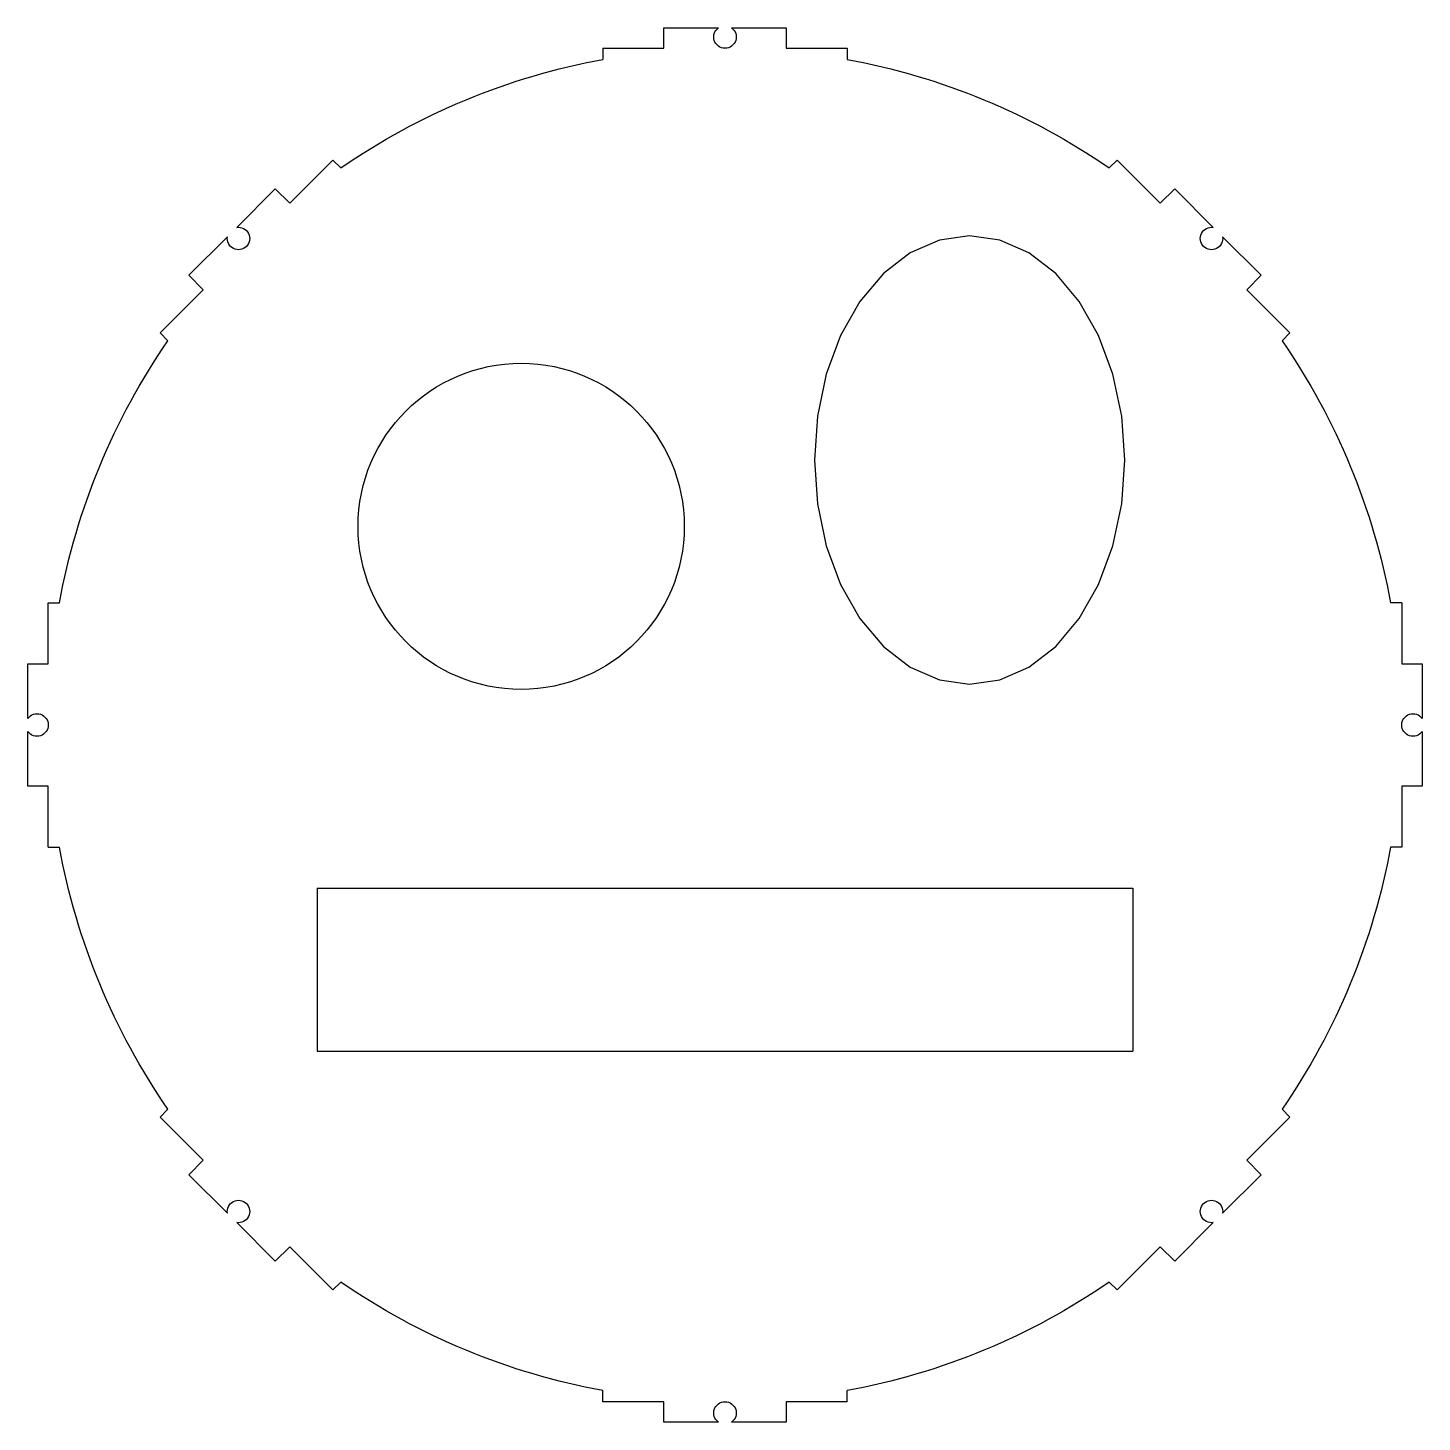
# Model space of a CAD drawing. Extents: x -24.44 to -15.89, y -4.28 to 4.28.
import ezdxf

# ---------------------------------------------------------------- set-up
doc = ezdxf.new("R2010")
doc.units = 0
doc.layers.add('VISIBLE', color=7, linetype='CONTINUOUS')

msp = doc.modelspace()

# ---------------------------------------------------------------- linework, layer by layer
at = {"layer": 'VISIBLE'}
for p, q in [((-20.5363, 4.275, 0.125), (-20.2016, 4.275, 0.125)), ((-20.5363, 4.15, 0.125), (-20.5363, 4.275, 0.125)), ((-20.121, 4.275, 0.125), (-19.7863, 4.275, 0.125)), ((-19.7863, 4.275, 0.125), (-19.7863, 4.15, 0.125)), ((-20.9113, 4.15, 0.125), (-20.5363, 4.15, 0.125)), ((-20.9113, 4.15, 0.125), (-20.9113, 4.0817, 0.125)), ((-19.7863, 4.15, 0.125), (-19.4113, 4.15, 0.125)), ((-19.4113, 4.15, 0.125), (-19.4113, 4.0817, 0.125)), ((-22.8306, 3.1997, 0.125), (-22.5655, 3.4648, 0.125)), ((-22.5655, 3.4648, 0.125), (-22.5171, 3.4165, 0.125)), ((-17.7571, 3.4648, 0.125), (-17.8055, 3.4165, 0.125)), ((-17.7571, 3.4648, 0.125), (-17.492, 3.1997, 0.125)), ((-23.1557, 3.0514, 0.125), (-22.919, 3.288, 0.125)), ((-22.919, 3.288, 0.125), (-22.8306, 3.1997, 0.125)), ((-17.492, 3.1997, 0.125), (-17.4036, 3.288, 0.125)), ((-17.4036, 3.288, 0.125), (-17.1669, 3.0514, 0.125)), ((-23.4493, 2.7577, 0.125), (-23.2127, 2.9944, 0.125)), ((-17.1099, 2.9944, 0.125), (-16.8733, 2.7577, 0.125)), ((-23.361, 2.6693, 0.125), (-23.4493, 2.7577, 0.125)), ((-16.8733, 2.7577, 0.125), (-16.9616, 2.6693, 0.125)), ((-23.6261, 2.4042, 0.125), (-23.361, 2.6693, 0.125)), ((-16.9616, 2.6693, 0.125), (-16.6965, 2.4042, 0.125)), ((-23.6261, 2.4042, 0.125), (-23.5778, 2.3558, 0.125)), ((-16.6965, 2.4042, 0.125), (-16.7448, 2.3558, 0.125)), ((-24.3113, 0.75, 0.125), (-24.243, 0.75, 0.125)), ((-24.3113, 0.375, 0.125), (-24.3113, 0.75, 0.125)), ((-16.0113, 0.75, 0.125), (-16.0796, 0.75, 0.125)), ((-16.0113, 0.75, 0.125), (-16.0113, 0.375, 0.125)), ((-24.4363, 0.375, 0.125), (-24.3113, 0.375, 0.125)), ((-24.4363, 0.0403, 0.125), (-24.4363, 0.375, 0.125)), ((-16.0113, 0.375, 0.125), (-15.8863, 0.375, 0.125)), ((-15.8863, 0.375, 0.125), (-15.8863, 0.0403, 0.125)), ((-24.4363, -0.375, 0.125), (-24.4363, -0.0403, 0.125)), ((-15.8863, -0.0403, 0.125), (-15.8863, -0.375, 0.125)), ((-24.3113, -0.375, 0.125), (-24.4363, -0.375, 0.125)), ((-24.3113, -0.75, 0.125), (-24.3113, -0.375, 0.125)), ((-16.0113, -0.375, 0.125), (-16.0113, -0.75, 0.125)), ((-15.8863, -0.375, 0.125), (-16.0113, -0.375, 0.125)), ((-24.3113, -0.75, 0.125), (-24.243, -0.75, 0.125)), ((-16.0113, -0.75, 0.125), (-16.0796, -0.75, 0.125)), ((-22.6613, -1, 0.125), (-22.6613, -2, 0.125)), ((-22.6613, -1, 0.125), (-17.6613, -1, 0.125)), ((-17.6613, -1, 0.125), (-17.6613, -2, 0.125)), ((-22.6613, -2, 0.125), (-17.6613, -2, 0.125)), ((-23.6261, -2.4042, 0.125), (-23.5778, -2.3558, 0.125)), ((-16.6965, -2.4042, 0.125), (-16.7448, -2.3558, 0.125)), ((-23.361, -2.6693, 0.125), (-23.6261, -2.4042, 0.125)), ((-16.6965, -2.4042, 0.125), (-16.9616, -2.6693, 0.125)), ((-23.4493, -2.7577, 0.125), (-23.361, -2.6693, 0.125)), ((-16.9616, -2.6693, 0.125), (-16.8733, -2.7577, 0.125)), ((-23.2127, -2.9944, 0.125), (-23.4493, -2.7577, 0.125)), ((-16.8733, -2.7577, 0.125), (-17.1099, -2.9944, 0.125)), ((-22.919, -3.288, 0.125), (-23.1557, -3.0514, 0.125)), ((-17.1669, -3.0514, 0.125), (-17.4036, -3.288, 0.125)), ((-22.8306, -3.1997, 0.125), (-22.919, -3.288, 0.125)), ((-22.5655, -3.4648, 0.125), (-22.8306, -3.1997, 0.125)), ((-17.492, -3.1997, 0.125), (-17.7571, -3.4648, 0.125)), ((-17.4036, -3.288, 0.125), (-17.492, -3.1997, 0.125)), ((-22.5655, -3.4648, 0.125), (-22.5171, -3.4165, 0.125)), ((-17.7571, -3.4648, 0.125), (-17.8055, -3.4165, 0.125)), ((-20.9113, -4.15, 0.125), (-20.9113, -4.0817, 0.125)), ((-19.4113, -4.15, 0.125), (-19.4113, -4.0817, 0.125)), ((-20.5363, -4.15, 0.125), (-20.9113, -4.15, 0.125)), ((-20.5363, -4.275, 0.125), (-20.5363, -4.15, 0.125)), ((-19.7863, -4.15, 0.125), (-19.7863, -4.275, 0.125)), ((-19.4113, -4.15, 0.125), (-19.7863, -4.15, 0.125)), ((-20.2016, -4.275, 0.125), (-20.5363, -4.275, 0.125)), ((-19.7863, -4.275, 0.125), (-20.121, -4.275, 0.125))]:
    msp.add_line(p, q, dxfattribs=at)
msp.add_lwpolyline([(-18.6613, 3), (-18.8469, 2.9736), (-19.0254, 2.8953), (-19.1899, 2.7683), (-19.334, 2.5973), (-19.4523, 2.3889), (-19.5403, 2.1512), (-19.5944, 1.8932), (-19.6127, 1.625), (-19.5944, 1.3568), (-19.5403, 1.0988), (-19.4523, 0.8611), (-19.334, 0.6527), (-19.1899, 0.4817), (-19.0254, 0.3547), (-18.8469, 0.2764), (-18.6613, 0.25), (-18.4757, 0.2764), (-18.2972, 0.3547), (-18.1327, 0.4817), (-17.9886, 0.6527), (-17.8703, 0.8611), (-17.7823, 1.0988), (-17.7282, 1.3568), (-17.7099, 1.625), (-17.7282, 1.8932), (-17.7823, 2.1512), (-17.8703, 2.3889), (-17.9886, 2.5973), (-18.1327, 2.7683), (-18.2972, 2.8953), (-18.4757, 2.9736)], close=True, dxfattribs=at)
msp.add_circle((-21.4113, 1.2182, 0.125), 1, dxfattribs=at)
at = {"layer": 'VISIBLE', "extrusion": (0, 0, -1)}
for centre, radius, start, end in [((20.1613, 4.219, -0.125), 0.069, 125.74802, 54.25198), ((20.1613, 0, -0.125), 4.15, 55.41187, 79.58813), ((20.1613, 0, -0.125), 4.15, 100.41187, 124.58813), ((23.1446, 2.9833, -0.125), 0.069, 80.74802, 9.25198), ((17.178, 2.9833, -0.125), 0.069, 170.74802, 99.25198), ((20.1613, 0, -0.125), 4.15, 10.41187, 34.58813), ((20.1613, 0, -0.125), 4.15, 145.41187, 169.58813), ((24.3803, 0, -0.125), 0.069, 35.74802, 324.25198), ((15.9423, 0, -0.125), 0.069, 215.74802, 144.25198), ((20.1613, 0, -0.125), 4.15, 325.41187, 349.58813), ((20.1613, 0, -0.125), 4.15, 190.41187, 214.58813), ((23.1446, -2.9833, -0.125), 0.069, 350.74802, 279.25198), ((17.178, -2.9833, -0.125), 0.069, 260.74802, 189.25198), ((20.1613, 0, -0.125), 4.15, 280.41187, 304.58813), ((20.1613, 0, -0.125), 4.15, 235.41187, 259.58813), ((20.1613, -4.219, -0.125), 0.069, 305.74802, 234.25198)]:
    msp.add_arc(centre, radius, start, end, dxfattribs=at)

doc.saveas('drawing.dxf')
